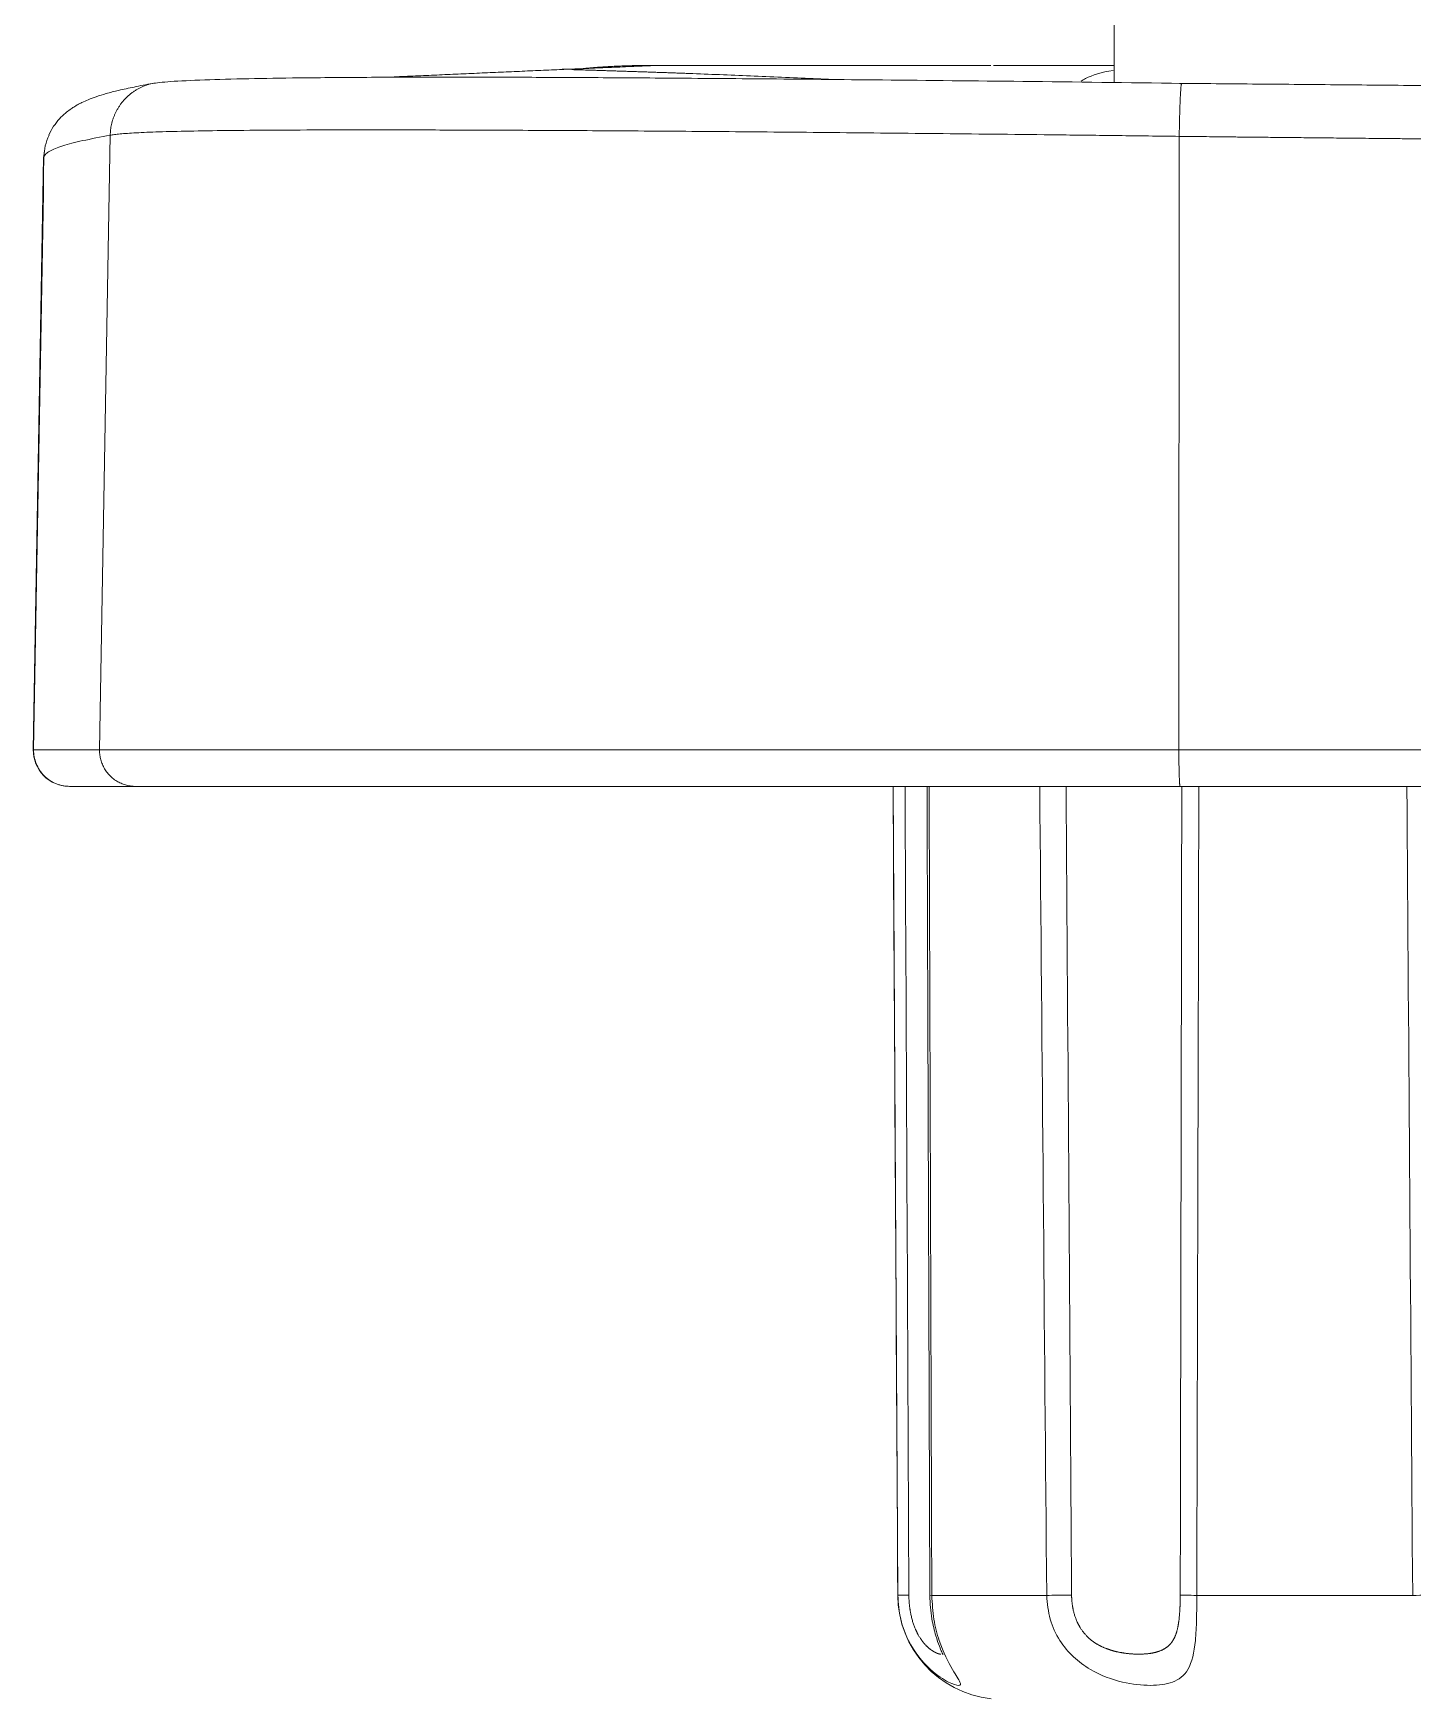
# Model space of a CAD drawing. Extents: x 0 to 1354, y 0 to 992.
# Drawn here: x 326.59 to 364.86, y 301.93 to 348.13 of the extents above; entities that cross this region are included whole.
import ezdxf

# ---------------------------------------------------------------- set-up
doc = ezdxf.new("R2010")
doc.units = 0
doc.header["$LTSCALE"] = 10
doc.header["$MEASUREMENT"] = 0
doc.layers.add('1', color=7, linetype='CONTINUOUS')

msp = doc.modelspace()

# ---------------------------------------------------------------- linework, layer by layer
at = {"layer": '1', "color": 7, "linetype": 'Continuous', "lineweight": 18}
for p, q in [((356.5736356555203, 346.7649662215274), (356.5736356555203, 632.7592192215277)), ((356.5736806555205, 347.2372822215273), (355.1385996555205, 347.2372822215273)), ((358.36989865552, 328.2547342215273), (358.3796216555202, 345.2685452215276)), ((326.5903166555204, 328.2547342215273), (326.8771376555205, 344.6867102215272)), ((350.5705906555204, 304.7961312215273), (350.4400316555202, 327.2372252215275))]:
    msp.add_line(p, q, dxfattribs=at)
at = {"layer": '1', "color": 7, "linetype": 'Continuous', "lineweight": 13}
for p, q in [((328.4284726555202, 328.2547342215273), (328.7247916555202, 345.2990352215272)), ((326.8771386555204, 344.6867102215272), (326.8784116555203, 344.6898862215273)), ((326.5903166555204, 328.2547342215273), (326.5983536555204, 328.2547342215273)), ((350.5722576555204, 304.7961312215273), (350.5705906555204, 304.7961312215273)), ((351.5161366555203, 304.7961312215273), (354.7028606555205, 304.7961312215273)), ((358.8667616555203, 304.7961312215273), (364.8558416555202, 304.7961312215273))]:
    msp.add_line(p, q, dxfattribs=at)
at = {"layer": '1', "color": 7, "linetype": 'Continuous', "lineweight": 18}
for centre, radius, start, end in [((327.5901646555203, 328.2372822215273), 0.999999999374942, 178.9999999999966, 270), ((353.4705416555203, 304.8130032215274), 2.9, 180.3333329999999, 263.8251270000325)]:
    msp.add_arc(centre, radius, start, end, dxfattribs=at)
at = {"layer": '1', "color": 7, "linetype": 'Continuous', "lineweight": 13, "extrusion": (0, 0, -1)}
for centre, major_axis, ratio, start_param, end_param in [((351.5721426555201, 304.8019492215278), (0.9999825734797563, 0.005903620628698195), 0.006092999999909688, 3.155595436875521, 3.94787863858425), ((352.4605106555205, 304.8019492215278), (0.9999940016464302, 0.00346362103468342), 0.007744999999808681, 2.806525013222688, 3.171205654608184), ((355.4598166555202, 304.8019492215278), (0.9999643917902684, 0.008438934879487634), 0.000872999999809129, 3.853712835125909, 4.645996036563077), ((359.3788306555202, 304.8019492215278), (-0.9999972969130165, 0.002325115614621817), 0.008158999999984835, -1.033222239541564, -0.2409390382052503), ((365.0156806555206, 304.8019492215278), (0.9999753190903912, 0.007025761826150291), 0.004755999999719439, 0.9390779598303154, 1.731361161467096)]:
    msp.add_ellipse(centre, major_axis=major_axis, ratio=ratio, start_param=start_param, end_param=end_param, dxfattribs=at)
at = {"layer": '1', "color": 7, "linetype": 'Continuous', "lineweight": 18}
for points, degree in [([(336.5262206613138, 346.9142622753859), (341.2588592422826, 347.1245978926806)], 1), ([(341.2267705768331, 347.1211569829377), (343.7137648066218, 347.2291811879829)], 1), ([(358.3889460243236, 346.7389076689349), (367.6281107459836, 346.6551641526473)], 1), ([(326.8856116238449, 344.7120354707679), (326.8827871835301, 344.7035937863582), (326.8799627432154, 344.6951521019489), (326.8771383029011, 344.6867104175396)], 3), ([(326.878329684057, 344.6730552536917), (326.8955716300729, 344.8308917691827)], 1), ([(358.4026345147108, 327.2372820447383), (362.9775881502792, 327.2372820447383), (367.573635579749, 327.2372820447383)], 2)]:
    msp.add_open_spline(points, degree=degree, dxfattribs=at)
msp.add_rational_spline([(341.2310217764416, 347.1218933328507), (341.3521478407006, 347.1427490451117), (341.4730350988066, 347.1405704184051), (341.5908696522965, 347.1177761444544)], [1.080650232705656, 1.112488926809974, 1.153754460815366, 1.204446834721831], degree=3, dxfattribs=at)
at = {"layer": '1', "color": 7, "linetype": 'Continuous', "lineweight": 13}
for points, knots in [([(341.5908735374587, 347.1177811507853), (341.6140356633723, 347.1171016274095), (341.6603553710474, 347.1157427139726), (341.7299652725014, 347.1136873429502), (341.7996615935995, 347.1116196600949), (341.8694542040657, 347.1095383338313), (341.9393404537454, 347.1074435878234), (342.0093210472819, 347.1053352268398), (342.079395791699, 347.1032131655031), (342.1495647355209, 347.1010772863608), (342.2198278638184, 347.0989274784695), (342.2901851791626, 347.0967636245248), (342.3606366824724, 347.0945856140049), (342.4311823822545, 347.0923933597885), (342.5018222854833, 347.0901867713844), (342.5725563994088, 347.0879657592402), (342.6433847310682, 347.085730233546), (342.7143072873605, 347.0834801045119), (342.7853240749687, 347.0812152822507), (342.8564351003292, 347.0789356767716), (342.9276403695922, 347.0766411979432), (342.9989398885878, 347.074331755465), (343.0703336627962, 347.0720072588394), (343.1418216973216, 347.0696676173454), (343.2134039968664, 347.067312740013), (343.2850805657113, 347.0649425355939), (343.356851407696, 347.0625569125475), (343.4287165262049, 347.0601557789985), (343.5006759241483, 347.0577390427682), (343.5727296039731, 347.0553066111695), (343.6448775675531, 347.0528583916746), (343.7171198161504, 347.0503942893431), (343.7894563485934, 347.0479142190541), (343.8618871621247, 347.04541810455), (343.9344122539501, 347.0429058691018), (344.0070316212323, 347.0403774376525), (344.0797452611946, 347.0378327362171), (344.1525531711159, 347.0352716920177), (344.2254553483594, 347.0326942334193), (344.2984517903715, 347.0301002899143), (344.3715424947595, 347.027489792092), (344.4447274590748, 347.0248626716245), (344.518006681702, 347.0222188611758), (344.5913801586103, 347.0195582946074), (344.6648478955499, 347.0168809060567), (344.7384098625944, 347.0141866332331), (344.8120661639105, 347.0114754049548), (345.142078840242, 346.9992673587637), (345.7324441337578, 346.9767550158028), (346.5904013513277, 346.9421647781653), (347.4580005513044, 346.9052550571498), (348.1791413597439, 346.8729499261178), (348.610956162142, 346.8529118913418), (348.749364172143, 346.8464164501286)], [0, 0, 0, 0, 0.0102823374449711, 0.0205626576098219, 0.0308410634918132, 0.0411176581245032, 0.0513925445779093, 0.0616658259589528, 0.071937605412138, 0.0822079861204188, 0.09247707130621198, 0.1027449642321274, 0.113011768167799, 0.123277586375838, 0.1335425221788925, 0.143806678964397, 0.1540701601816038, 0.1643330693382666, 0.1745955099970052, 0.184857585771368, 0.1951194003216273, 0.2053810573503413, 0.2156426605977005, 0.2259043138366706, 0.2361661208679961, 0.246428185515032, 0.2566906116184718, 0.2669535030309665, 0.2772169636116627, 0.2874810972206785, 0.2977460077135307, 0.3080117989274796, 0.3182785745383334, 0.3285464380596687, 0.3388154929501401, 0.3490858426146503, 0.3593575904019085, 0.3696308396021312, 0.3799056934448719, 0.3901822550969795, 0.4004606276606807, 0.4107409141717807, 0.4210232175979682, 0.4313076408372313, 0.4415942867163735, 0.4518832579896164, 0.4621746573372955, 0.472468587364635, 0.5900715000543505, 0.707798871455528, 0.8258034336032817, 0.9442367708276134, 1, 1, 1, 1]), ([(356.5426751167602, 347.0993038095023), (356.2240989952202, 347.0456205143735), (355.9133576648564, 346.9534356771462), (355.696671076239, 346.8211637283955), (355.6599484913713, 346.7948057982319)], [0, 0, 0, 0, 0.8133445013300009, 1, 1, 1, 1]), ([(326.8863856268731, 344.7120219595897), (326.901010280541, 344.7371251893853), (326.9302593682014, 344.7873312719037), (327.0748832742061, 344.8859238573889), (327.3739475398406, 345.0070418083485), (327.9233022474859, 345.1467064877272), (328.4576256344253, 345.248258431953), (328.7247913553342, 345.2990351695087)], [0, 0, 0, 0, 0.1250126818213413, 0.25002348584003, 0.5000327950631606, 0.7500126290505866, 1, 1, 1, 1]), ([(358.3796190900944, 345.2685453777301), (358.4493708735035, 345.2676969678612), (358.6027743596005, 345.265831079633), (358.8537401205185, 345.2629406953345), (359.1464168499433, 345.2596486249111), (359.4808091444993, 345.2559754783513), (359.8569205706058, 345.2519150515507), (360.2747552641272, 345.2474697475193), (360.7343172566452, 345.2426390568542), (361.2356105257081, 345.2374233248354), (361.7786387947399, 345.2318225049164), (362.3634054038857, 345.225836952716), (363.0213549018767, 345.2191458149348), (363.6968278428817, 345.2123235538008), (364.3341537832594, 345.2059625409627), (364.846210272347, 345.200945506818), (365.2782271277715, 345.1968203872755), (365.6643187382833, 345.193404277238), (366.0386009865019, 345.1904404647528), (366.3899493830295, 345.1880185731759), (366.7183630285085, 345.1861350727565), (367.0238412783565, 345.1848081298774), (367.3063837334712, 345.1839733742897), (367.4871002306354, 345.1838813753836), (367.573635579749, 345.1838373220869)], [0, 0, 0, 0, 0.0227686967991335, 0.0500746689496423, 0.0819179016577089, 0.1182983822500425, 0.1592161033510993, 0.2046710655178361, 0.2546632793234813, 0.3091927667475199, 0.3682595616667566, 0.4318637092071976, 0.5000052636937281, 0.5829435059586332, 0.6522566422170869, 0.7079445146249075, 0.7500071112787284, 0.7932039721785632, 0.8339062090158007, 0.8721138615924549, 0.9078269856630504, 0.9410456532503358, 0.9717699542775348, 1, 1, 1, 1]), ([(327.598443074412, 327.2372821775959), (327.5397398618411, 327.237312438411), (327.4788270785284, 327.2425422496542), (327.3553944743398, 327.2653695386086), (327.2928867644509, 327.2829871181327), (327.1700442565188, 327.3315291243696), (327.1097339992225, 327.3624654375596), (326.9954786025037, 327.4369991762017), (326.9415631066568, 327.4805921126842), (326.8438530795679, 327.5780706365792), (326.8000809402224, 327.6319347454471), (326.7251476332681, 327.7462614702788), (326.6939922012552, 327.8066944750715), (326.6450655015633, 327.9299469823097), (326.6272831937194, 327.9927412042437), (326.6042478144227, 328.1168566092372), (326.5989747699191, 328.1781647390383), (326.5989747762924, 328.237282044123)], [0, 0, 0, 0, 0.1249999999999999, 0.1249999999999999, 0.2499999999999998, 0.2499999999999998, 0.3749999999999998, 0.3749999999999998, 0.4999999999999999, 0.4999999999999999, 0.6249999999999999, 0.6249999999999999, 0.7499999999999999, 0.7499999999999999, 0.875, 0.875, 1, 1, 1, 1]), ([(326.5991269628876, 328.2547277068454), (326.6057035819908, 328.2547277068454), (326.6264926514377, 328.2547277068454), (326.6816054808241, 328.2547277068454), (326.7541117181736, 328.2547277068454), (326.8393065785958, 328.2547277068454), (326.9341634929428, 328.2547277068454), (327.0356582552195, 328.2547277068454), (327.1413508495807, 328.2547277068454), (327.2491055542641, 328.2547277068454), (327.3572331513542, 328.2547277068454), (327.4644101882704, 328.2547277068454), (327.569656738056, 328.2547277068454), (327.6723062776036, 328.2547277068454), (327.7719600363871, 328.2547277068454), (327.868434251759, 328.2547277068454), (327.9617244364808, 328.2547277068454), (328.0517017676707, 328.2547277068454), (328.1379911481754, 328.2547277068454), (328.2204309279427, 328.2547277068454), (328.2979815979656, 328.2547277068454), (328.3659471349338, 328.2547277068454), (328.4096119839851, 328.2547277068454), (328.4284741538286, 328.2547277068454)], [0, 0, 0, 0, 0.0876166772140594, 0.1728465927442935, 0.2522375943565046, 0.326077327538686, 0.3946550416649183, 0.4582602504936445, 0.5171794383610411, 0.5717032295622875, 0.6221221980973435, 0.668726592826134, 0.7118094742808673, 0.7516754090065075, 0.7886312784219591, 0.8229827816859625, 0.8550277723891219, 0.8849264177884396, 0.9127327210466885, 0.9384979152545824, 0.9622730722249176, 0.9841090268392458, 1, 1, 1, 1]), ([(328.4284724265763, 328.2547344523462), (328.4457446865599, 328.2547343319991), (328.4911731233915, 328.2547339996079), (328.5825638213432, 328.2547351465198), (328.7137656197892, 328.2547344241536), (328.8878874357533, 328.2547372882407), (329.1150081168089, 328.2547394056526), (329.4013970248625, 328.2547199748522), (329.7457855899465, 328.254704710261), (330.1395201186679, 328.2547003507968), (330.5772387394804, 328.254709376695), (331.0682752216544, 328.254727095655), (331.638775799664, 328.2547388146234), (332.3311654429408, 328.2547289740726), (333.1878145977271, 328.2547156377721), (334.239763611437, 328.2547129767215), (335.4889243029552, 328.2547314419423), (336.8926780634301, 328.2547360243414), (338.3678797484376, 328.2547245678932), (339.8268047872134, 328.2547299825535), (341.2139091155268, 328.2547413269342), (342.5084839248061, 328.2547435328199), (343.7019624462096, 328.2547153910052), (344.7943280890154, 328.2546817080554), (345.7915313011044, 328.2546597585831), (346.7045573116202, 328.2546518384586), (347.5486967691986, 328.2546563153348), (348.3423933163981, 328.2546700280734), (349.1056657907056, 328.254690158569), (349.8575615153723, 328.2547131443423), (350.6112352506752, 328.2547382137247), (351.3708983881434, 328.2547509885778), (352.1324779819661, 328.2547548986097), (352.8897762415891, 328.2547562175248), (353.6410371985612, 328.2547540895423), (354.3841025263482, 328.2547458816396), (355.1042891899706, 328.2547188228034), (355.7759619159115, 328.2547023011064), (356.3792692050865, 328.2547073144876), (356.9125750355797, 328.2547469586414), (357.3806048245933, 328.254752847284), (357.7979921836904, 328.2547437078331), (358.1219837774242, 328.2547360253291), (358.3082008372271, 328.2547344889051), (358.3698981727657, 328.254734487519)], [0, 0, 0, 0, 0.0130249107713556, 0.030950508222188, 0.0506486178709968, 0.07236178009585699, 0.0963434141062511, 0.1225806284891844, 0.1498923367659395, 0.177103939384339, 0.2039813276315443, 0.2309922056037706, 0.2596809761380576, 0.2917068144400943, 0.3285341802860745, 0.3701228532884479, 0.4157328461127719, 0.463518810091397, 0.5099753892128094, 0.5526006590950351, 0.5911728984753288, 0.625779758499381, 0.6567006324765596, 0.6843086360918144, 0.7089956545125367, 0.731200212610066, 0.7514424220533551, 0.7702519379630752, 0.788159566508205, 0.8056954818744884, 0.8232458312736157, 0.8408708549174168, 0.8584767296762704, 0.8758128618217706, 0.8928557050148161, 0.9098082052659264, 0.926397155124234, 0.9417325393594576, 0.955262886336892, 0.9671655603303486, 0.9777013757950912, 0.9871347664919891, 0.9957319801571608, 1, 1, 1, 1]), ([(358.3698981449706, 328.2547344698853), (359.1366955199105, 328.2546677970124), (359.9035668524261, 328.2546011212269), (361.4373556315213, 328.2544677638323), (362.204256797937, 328.2544010822241), (363.7381346429165, 328.2542677131876), (364.5051253545275, 328.25420102576), (366.0392873387882, 328.2540676450888), (366.8064440100943, 328.254000951845), (367.5736355797585, 328.2539342556945)], [0, 0, 0, 0, 0.25, 0.25, 0.5, 0.5, 0.75, 0.75, 1, 1, 1, 1]), ([(350.5722573545308, 304.7961313381973), (350.5889559687762, 304.5724254460108), (350.6218668941519, 304.131528505957), (350.9129048208006, 303.3680895594805), (351.4499545596873, 302.7017789237532), (352.006233653467, 302.3592894697842), (352.3027138505963, 302.2712253522129), (352.3283580866946, 302.343574515259), (352.227903351808, 302.5151061154172), (352.0370852874521, 302.8144448178571), (351.7548574715593, 303.3672283586636), (351.5517749974533, 304.1299351854016), (351.5281518846405, 304.5715339018104), (351.5161371518525, 304.7961313381977)], [0, 0, 0, 0, 0.0760230122205837, 0.1498320546411612, 0.2821851316803073, 0.3956759782874176, 0.4998610236698708, 0.6035527724439226, 0.6588831169557742, 0.7178727397921081, 0.8499418179900603, 0.9236802967579496, 1, 1, 1, 1]), ([(354.7028602868972, 304.7961313381973), (354.7227179837864, 304.5724254459881), (354.7618550744965, 304.131528505897), (355.1179441360869, 303.3680895594196), (355.8358869994622, 302.7017789237291), (356.7944501185257, 302.3592894697811), (357.6058972658948, 302.2712253522111), (358.1299044247339, 302.3435745152681), (358.446034411435, 302.5151061154481), (358.7081807748273, 302.814444817903), (358.8294811604155, 303.3672283586773), (358.8632272646701, 304.1299351853957), (358.8655700501185, 304.5715339018027), (358.8667615925442, 304.7961313381977)], [0, 0, 0, 0, 0.0760230122281818, 0.1498320546536786, 0.2821851316849379, 0.3956759782900786, 0.4998610236706794, 0.6035527724526777, 0.6588831169721246, 0.7178727397984472, 0.8499418179907509, 0.9236802967554316, 1, 1, 1, 1])]:
    msp.add_open_spline(points, degree=3, knots=knots, dxfattribs=at)
at = {"layer": '1', "color": 7, "linetype": 'Continuous', "lineweight": 18}
for points, degree, knots in [([(341.590873581471, 347.1177816029356), (341.6056828156179, 347.1197119865408), (341.6355890118439, 347.1236102590858), (341.6810094736384, 347.1292278217049), (341.7273798059668, 347.1347488878084), (341.7747076559858, 347.1401503852187), (341.8229879670944, 347.1454366608648), (341.8722199601107, 347.1506042589278), (341.9224024798887, 347.1556516435564), (341.9735353024435, 347.1605765359961), (342.0256188011099, 347.1653766633624), (342.0786540562353, 347.1700495688453), (342.1326428907323, 347.1745926782557), (342.1875878458204, 347.1790033124296), (342.2434918470053, 347.1832787400042), (342.3003585957822, 347.1874161321264), (342.3581924913842, 347.1914125761693), (342.4169985978187, 347.1952650839046), (342.4767828324534, 347.1989706006459), (342.5540151564101, 347.203489285075), (342.6498660007769, 347.2086370976274), (342.7654466793647, 347.2141639539716), (342.8853578481176, 347.2192092734256), (343.0095849974068, 347.2237348200085), (343.1381209858473, 347.2276994584965), (343.2709668667185, 347.231057276734), (343.408134540176, 347.2337650638226), (343.5496371687641, 347.2357532525359), (343.6955288243394, 347.2370400976595), (343.7940962497778, 347.2372005321965), (343.8441632838289, 347.2372820244489)], 3, [0, 0, 0, 0, 0.0199743765112074, 0.0403368342682032, 0.061089653415855, 0.0822350456366478, 0.1037751606105291, 0.1257120920317306, 0.1480478832228492, 0.1707845323830726, 0.1939239975043161, 0.2174682009860613, 0.241419034079947, 0.2657783878739499, 0.2905481937339452, 0.3157303733454611, 0.3413268325346082, 0.3673394637346941, 0.3937701482477641, 0.4206207583145269, 0.469717441919786, 0.5207172629659237, 0.5736423144720191, 0.6285150306773024, 0.6853585132941556, 0.7441965590628546, 0.8050537463283691, 0.8679555409231361, 0.9329284051050136, 1, 1, 1, 1]), ([(343.8441632838289, 347.2372820244489), (343.8712624680547, 347.2372820230155), (343.9252255549141, 347.237282020161), (344.0060147026561, 347.2372820180824), (344.0862366276547, 347.2372820182388), (344.1659001577682, 347.2372820206263), (344.24499628178, 347.2372820247062), (344.3235208015358, 347.237282029587), (344.401468341141, 347.2372820340413), (344.4788339304828, 347.2372820364769), (344.5556125823268, 347.2372820352473), (344.6317994174619, 347.2372820276585), (344.7073895743024, 347.2372820148305), (344.7823782324958, 347.2372820002845), (344.8567606553643, 347.2372819862028), (344.930532176284, 347.2372819743548), (345.0036882005097, 347.237281965912), (345.0762242035598, 347.2372819615655), (345.1481357305411, 347.2372819615482), (345.219418395252, 347.2372819656891), (345.2900678793603, 347.2372819734499), (345.3600799315855, 347.2372819839682), (345.4294503668843, 347.2372819960954), (345.4981750657098, 347.2372820084281), (345.5662499730747, 347.2372820193584), (345.6336710983869, 347.2372820270446), (345.7004345131068, 347.2372820296748), (345.7665363629462, 347.2372820246335), (345.8319728213514, 347.2372820137732), (345.8967401182954, 347.2372819999921), (345.9608345517199, 347.2372819853078), (346.0242524794971, 347.2372819713926), (346.0869903199196, 347.2372819594864), (346.1490445507466, 347.2372819504674), (346.2104117086501, 347.2372819448826), (346.2710883885702, 347.2372819429827), (346.3310712431071, 347.2372819447576), (346.3903569819158, 347.2372819499662), (346.4489423711157, 347.2372819581658), (346.5068242327079, 347.2372819687396), (346.5639994440053, 347.2372819809259), (346.6204649370675, 347.2372819938371), (346.6762176981533, 347.2372820064886), (346.7312547671763, 347.237282017815), (346.7855732371754, 347.2372820266944), (346.8391702537851, 347.2372820319604), (346.8920430161306, 347.237282032437), (346.9441887818775, 347.237282026889), (346.9956048729246, 347.2372820168914), (347.0462886672194, 347.2372820038524), (347.096237591813, 347.2372819889549), (347.1454491208742, 347.2372819732007), (347.1939207752753, 347.2372819574164), (347.2416501224006, 347.2372819422783), (347.2886347752001, 347.2372819283244), (347.3348723940376, 347.2372819159698), (347.3803606783954, 347.2372819055233), (347.4250973955204, 347.2372818971824), (347.4690802747873, 347.2372818911165), (347.6409365126051, 347.2372818755955), (347.9542716324104, 347.2372819557838), (348.4242946317863, 347.2372821722699), (348.9351105957703, 347.2372819765112), (349.4449400768608, 347.237281999194), (349.923362702245, 347.2372825880545), (350.3390609742282, 347.2372821320889), (350.7041124238449, 347.237281963234), (351.01745694888, 347.2372824440502), (351.2782085637045, 347.2372824366419), (351.7788543530501, 347.2372818833671), (352.3973828279909, 347.2372810042345), (352.9515204176801, 347.2372839747634), (353.1563342837489, 347.2372851254411)], 3, [0, 0, 0, 0, 0.0094901648074567, 0.0188979337365246, 0.028223243010718, 0.0374660283507991, 0.0466262250241292, 0.0557037678922663, 0.0646985914568599, 0.0736106299039302, 0.0824398171465652, 0.09118608691444301, 0.0998493735344567, 0.1084296117070481, 0.1169267358389144, 0.1253406800709521, 0.1336713783263844, 0.141918764357075, 0.1500827717880894, 0.1581633341605907, 0.1661603849731106, 0.1740738577212644, 0.1819036859359701, 0.1896498032202313, 0.1973121432845275, 0.2048906399808802, 0.2123852273356323, 0.2197958397704373, 0.2271224136239944, 0.2343648862207528, 0.2415231949427298, 0.2485972772593611, 0.255587070765154, 0.2624925132160206, 0.2693135425643239, 0.276050096992682, 0.2827021149465694, 0.2892695351657591, 0.2957522967146379, 0.3021503390114396, 0.308463601856428, 0.3146920254590646, 0.3208355504642018, 0.3268941179773239, 0.3328676695888825, 0.3387561473977456, 0.3445594940337988, 0.3502776531323918, 0.3559105707664465, 0.3614581938984271, 0.3669204698627718, 0.3722973463930605, 0.3775887716484566, 0.3827946942394365, 0.38791506325283, 0.3929498282761891, 0.3978989394215144, 0.4027623473483563, 0.4075400032863057, 0.4122318590569112, 0.4587218036549441, 0.5091431312183481, 0.5635212278366234, 0.6218836756238044, 0.6706715544325549, 0.7140065774114894, 0.7518581500172381, 0.7842001288825944, 0.8110103825352171, 0.8322731133814949, 0.938172417273131, 1, 1, 1, 1]), ([(353.2235931257637, 347.2364158297758), (353.8544236730368, 347.2364148455661), (354.9571156180928, 347.2355686419303), (356.0919706725226, 347.2314698431662), (356.5731038701924, 347.2296935010606)], 3, [0, 0, 0, 0, 0.575634718562797, 1, 1, 1, 1]), ([(327.02173057239, 345.3039347674364), (327.0581654182301, 345.3884891659279), (327.142951530569, 345.5445711257423), (327.3038773797907, 345.7476224582604), (327.4649663378823, 345.9020022143493), (327.6024035689143, 346.0090923394052), (327.723039065082, 346.0898166438235), (327.8267654837578, 346.1504083649713), (327.9580473578349, 346.2183514009964), (328.126129962, 346.292322851046), (328.3451075733933, 346.3735712505697), (328.620747651597, 346.4586858760565), (328.9667127626913, 346.5484067823184), (329.3895662092136, 346.6379863175937), (329.7187858957386, 346.7042187974778), (329.8974740494323, 346.7383918084909)], 3, [0, 0, 0, 0, 0.0683229010605596, 0.1315089509017599, 0.1835116949796564, 0.224334404009367, 0.2551648282067638, 0.2923379637247849, 0.341080710048787, 0.4125707921465332, 0.4998028482330295, 0.6027818258150706, 0.721490779662364, 0.8559350647765362, 1, 1, 1, 1]), ([(329.8885423836018, 346.7314738454913), (329.9900777409016, 346.7528387246518), (330.3333442206776, 346.7914756041016), (331.2603821006205, 346.8344407945785), (332.4830705431809, 346.8676102633224), (334.0190372646352, 346.8923350729226), (335.8310694782026, 346.9072216075172), (337.8434890970284, 346.9118952452147), (339.7820937810811, 346.9089336945988), (341.7850444223363, 346.8998276013983), (344.0862750766564, 346.8852404721363), (346.896155084929, 346.8631958072212), (350.253212685519, 346.831201595093), (354.169019759624, 346.7921379265156), (356.9586092199684, 346.7577315181904), (358.4436224806127, 346.7381109417604)], 3, [0, 0, 0, 0, 0.08163649950483298, 0.1630231196013305, 0.2382125977039309, 0.3072302270906008, 0.3896607265026905, 0.461198507273349, 0.5218756180386882, 0.5772532283701822, 0.6418447214635412, 0.71639985091851, 0.800903259916443, 0.8953489907894391, 1, 1, 1, 1]), ([(328.7247913555061, 345.2990351695069), (328.7567420404944, 345.3055215203815), (328.7953425444939, 345.3117952477285), (328.8862899040664, 345.3239174553689), (328.9386296203847, 345.329765935662), (329.1173294165446, 345.3466735059594), (329.2653626243023, 345.3570947253818), (329.6251818282826, 345.376236176008), (329.8369835588446, 345.3849564072123), (330.3284730601313, 345.4006958814032), (330.6081618253588, 345.4077151243894), (331.239356837038, 345.4200526221437), (331.5908815336261, 345.4253708769118), (332.3693992081912, 345.4343063982303), (332.7963294370002, 345.4379236647803), (333.7277409077201, 345.4434572096623), (334.2322238075021, 345.4453734879942), (335.3204555973753, 345.4475050564404), (335.9042063693837, 345.4477203465542), (337.1521412208235, 345.4464499385638), (337.8163267387563, 345.4449642404595), (339.2240755556631, 345.4402918560334), (339.9676412687368, 345.4371051697115), (341.5321741564549, 345.4290308088487), (342.3531564114078, 345.4241431343087), (344.0694969072829, 345.4126667970102), (344.9647605822738, 345.4060781342516), (346.822235878913, 345.3911998205169), (347.7844511655144, 345.3829101695408), (349.2713324218021, 345.3691999519122), (349.7742060841142, 345.3644172558422), (350.7931744005891, 345.354426616648), (351.3092206135098, 345.3492186735236), (352.3536709525847, 345.3383775402197), (352.882088663594, 345.3327443500409), (353.9505685545646, 345.3210527226281), (354.4906065466616, 345.314994285395), (355.5816299940552, 345.3024521638733), (356.1327121887739, 345.2959684795849), (356.9682751321257, 345.285924017862), (357.2482792028436, 345.2825227080727), (357.8114866001861, 345.2756137767299), (358.0946909807608, 345.2721061551772), (358.3796190899966, 345.2685453777419)], 3, [0, 0, 0, 0, 0.0312499999999994, 0.0312499999999994, 0.0624999999999988, 0.0624999999999988, 0.1249999999999988, 0.1249999999999988, 0.1874999999999986, 0.1874999999999986, 0.2499999999999986, 0.2499999999999986, 0.3124999999999984, 0.3124999999999984, 0.3749999999999983, 0.3749999999999983, 0.4374999999999983, 0.4374999999999983, 0.4999999999999982, 0.4999999999999982, 0.5624999999999982, 0.5624999999999982, 0.6249999999999981, 0.6249999999999981, 0.6874999999999981, 0.6874999999999981, 0.7499999999999979, 0.7499999999999979, 0.8124999999999979, 0.8124999999999979, 0.8437499999999983, 0.8437499999999983, 0.8749999999999987, 0.8749999999999987, 0.906249999999999, 0.906249999999999, 0.9374999999999992, 0.9374999999999992, 0.9687499999999996, 0.9687499999999996, 0.9843749999999998, 0.9843749999999998, 1, 1, 1, 1]), ([(327.5984430743624, 327.2372820447383), (327.6549924530987, 327.2372820447383), (328.3402839717628, 327.2372820447383), (328.8340832935987, 327.2372820447383), (329.113713100292, 327.2372820447383), (329.2161350940014, 327.2372820447383), (329.34793147441, 327.2372820447383), (329.4243193854113, 327.2372820447383)], 2, [0, 0, 0, 0.5, 0.75, 0.875, 0.9375, 0.9375, 1, 1, 1]), ([(329.4243193854113, 327.2372820447383), (329.665822750766, 327.2372820447383), (331.1272776403544, 327.2372820447383), (333.5251264901071, 327.2372820447383), (336.7735899179643, 327.2372820447383), (340.761807752654, 327.2372820447383), (345.3516803369962, 327.2372820447383), (350.3889606595576, 327.2372820447383), (353.0400086793079, 327.2372820447383), (354.3599256115544, 327.2372820447383), (355.7044652024783, 327.2372820447383), (356.3501870951845, 327.2372820447383), (357.0470017008652, 327.2372820447383), (357.3602494238548, 327.2372820447383), (358.4026345147108, 327.2372820447383)], 2, [0, 0, 0, 0.125, 0.25, 0.375, 0.5, 0.625, 0.75, 0.875, 0.875, 0.9375, 0.9375, 0.96875, 0.96875, 1, 1, 1]), ([(351.4609460863153, 304.7987140656026), (351.4572002158911, 305.8829311193842), (351.4502752525659, 307.8853607925887), (351.440731524679, 310.6399989730414), (351.4329018800481, 312.8966236754175), (351.4266488115263, 314.6968218584504), (351.4203647554041, 316.5044698941226), (351.412565018933, 318.746026778216), (351.4019012637632, 321.8063647101942), (351.3917185921146, 324.7235014583982), (351.3850874182008, 326.6205256762557), (351.3829315622024, 327.2369824417372)], 3, [0, 0, 0, 0, 0.1449601048945777, 0.2677253440764311, 0.3682957342745165, 0.4466712755399981, 0.5084121646462736, 0.6099785655136963, 0.7463677379921483, 0.9175796943393746, 1, 1, 1, 1]), ([(351.8298838182445, 303.1525417602909), (351.8279412869679, 303.1525209296176), (351.8196887755826, 303.1627447556291), (351.7895802710195, 303.2269840416659), (351.7223725240797, 303.3876873704237), (351.6167451754827, 303.690971346952), (351.4980138245601, 304.1770012114937), (351.4658550130362, 304.567688691837), (351.4609460858314, 304.798714065473)], 3, [0, 0, 0, 0, 0.0667775567898274, 0.179064158984954, 0.3190441673980096, 0.4969001784610659, 0.7228672456539679, 1, 1, 1, 1])]:
    msp.add_open_spline(points, degree=degree, knots=knots, dxfattribs=at)
at = {"layer": '1', "color": 7, "linetype": 'Continuous', "lineweight": 13}
for points, weights in [([(329.8876298261921, 346.7358985485641), (329.1770441731351, 346.5750974136524), (328.7358852735028, 346.0076733604117), (328.724780278756, 345.2990352063468)], [1.079137311608469, 0.9489319315030846, 0.9793976747638125, 1.170534541390653]), ([(358.4437086010767, 346.7382980612472), (358.4154351093302, 346.6775605181936), (358.3899712742364, 346.0652574865901), (358.3796250269575, 345.2685453583811)], [1.090136020292677, 0.9336827818817643, 0.9809018577948759, 1.231793248032012]), ([(329.4243195163126, 327.2372819003893), (328.8327695086673, 327.2372817681432), (328.4181483551279, 327.6609004118689), (328.428472290811, 328.2547344523466)], [1.175836803223017, 0.9413844472997877, 0.9413877323049544, 1.175846658238518]), ([(358.4026345147108, 327.2372820447397), (358.3831882599202, 327.2372813941918), (358.3695581901684, 327.6608990230731), (358.3698975745306, 328.2547344698849)], [1.175842132647387, 0.941386077033704, 0.9413859557844008, 1.175841768899477]), ([(358.4077140214058, 304.802260129705), (358.4221881637886, 312.2726801855158), (358.4361476246609, 319.7431073017835), (358.4496928665944, 327.2135397997424)], [1.00000000007228, 1.000000000074982, 1.000000000077645, 1.000000000080261])]:
    msp.add_rational_spline(points, weights, degree=3, dxfattribs=at)
for points in [[(327.0275026200597, 345.3017044411442), (326.9362790229375, 345.1029241301328), (326.8887849143639, 344.8959024189223), (326.8856116238449, 344.7120354707679)], [(326.5991273084055, 328.25473107619), (326.6948800812202, 333.740494703992), (326.7906328540394, 339.2262583317895), (326.8863856268731, 344.7120219595897)], [(326.5989747762924, 328.237282044123), (326.5989747769218, 328.2431185373018), (326.5990258755651, 328.2489341216003), (326.5991269628876, 328.254727706845)], [(350.4403731297475, 327.2372258058829), (350.4843345380082, 319.7568609833208), (350.5282959462688, 312.2764961607588), (350.5722573545299, 304.7961313381973)], [(350.8799448120317, 304.8022601297023), (350.8445241775548, 312.280517578901), (350.809103543078, 319.7587750280998), (350.7736829086011, 327.237032477298)], [(351.5161371516101, 304.7961313382023), (351.4909733611453, 312.2764960130896), (351.46580957068, 319.7568606879765), (351.4406457802152, 327.2372253628635)], [(354.5107950821393, 327.2372254449517), (354.5748168170471, 319.7568607426999), (354.6388385519549, 312.2764960404486), (354.7028602868627, 304.7961313381973)], [(355.3934671466636, 304.8022601297023), (355.3428303728952, 312.2805176958188), (355.2921935991267, 319.7587752619363), (355.2415568253582, 327.2370328280529)], [(358.8667615919103, 304.7961313382023), (358.8856650582652, 312.2764961196388), (358.9045685246201, 319.7568609010752), (358.9234719909746, 327.2372256825117)], [(364.6934652753016, 327.2372258921939), (364.7475908573583, 319.7568610408623), (364.8017164394146, 312.2764961895298), (364.8558420214713, 304.7961313381973)]]:
    msp.add_open_spline(points, degree=3, dxfattribs=at)
for points, weights, knots in [([(350.8799448120317, 304.8022601297023), (350.8806491731366, 304.6533912992825), (350.8928969081526, 304.5087694872643), (350.9394030529756, 304.2281679225514), (350.9728118879843, 304.0985205441609), (351.0552035777755, 303.8632047335998), (351.1031856125155, 303.7607885358145), (351.2050134988708, 303.5857057536639), (351.2581323182662, 303.5139597103814), (351.3609052130714, 303.3963789919483), (351.4114932913553, 303.3494821287084), (351.5047241715156, 303.2750676406874), (351.547533457453, 303.2473038587611), (351.6640153752578, 303.183266696861), (351.7256343213039, 303.1654679550982), (351.7665860710754, 303.1655209222361)], [1.000000000006078, 1.000000000006079, 1.00000000000608, 1.000000000006103, 1.000000000006141, 1.000000000006361, 1.000000000006541, 1.00000000000705, 1.000000000007368, 1.000000000008049, 1.000000000008416, 1.000000000009097, 1.000000000009411, 1.000000000010208, 1.000000000010527, 1.000000000010522], [0, 0, 0, 0, 0.125, 0.125, 0.2499999999999991, 0.2499999999999991, 0.3749999999999996, 0.3749999999999996, 0.5000000000000001, 0.5000000000000001, 0.6250000000000007, 0.6250000000000007, 0.749999999999999, 0.749999999999999, 1, 1, 1, 1]), ([(355.3934671466636, 304.8022601297023), (355.3944822043263, 304.6533912992834), (355.4112877872267, 304.5087694872507), (355.4770750443754, 304.2281679224805), (355.524927111655, 304.0985205441373), (355.6488938737721, 303.8632047334993), (355.7236590615016, 303.76078853579), (355.8922846624196, 303.5857057536075), (355.9850342517466, 303.5139597103696), (356.1770142194036, 303.3963789919333), (356.2779952641968, 303.3494821286838), (356.4791495889508, 303.2750676406847), (356.5794810895686, 303.2473038587593), (356.8785555649106, 303.183266696856), (357.0761043655343, 303.1654679550982), (357.4378278015452, 303.1655738893739), (357.6059326620561, 303.1827696636103), (357.9078508676912, 303.2686407103981), (358.0376058281977, 303.3366701090324), (358.1907130091622, 303.5146995733819), (358.2336669151118, 303.5857398117284), (358.3045967387552, 303.7600123574418), (358.3320203950752, 303.8631376718547), (358.3725631065581, 304.096363143213), (358.3861402009102, 304.2284533109703), (358.4033667858957, 304.5051697256683), (358.4074262852873, 304.6537538131049), (358.407714021484, 304.8022601297023)], [1.000000000006034, 1.000000000006035, 1.000000000006026, 1.000000000006059, 1.000000000006096, 1.000000000006315, 1.000000000006495, 1.000000000006992, 1.000000000007309, 1.000000000007989, 1.000000000008354, 1.000000000009026, 1.000000000009339, 1.000000000010133, 1.000000000010443, 1.000000000010442, 1.000000000010134, 1.000000000009076, 1.000000000008327, 1.000000000007307, 1.000000000006992, 1.000000000006497, 1.000000000006312, 1.0000000000061, 1.000000000006065, 1.000000000006031, 1.000000000006033, 1.000000000006034], [0, 0, 0, 0, 0.0625000000000005, 0.0625000000000005, 0.1250000000000007, 0.1250000000000007, 0.1874999999999996, 0.1874999999999996, 0.2499999999999996, 0.2499999999999996, 0.3124999999999997, 0.3124999999999997, 0.3749999999999997, 0.3749999999999997, 0.4999999999999998, 0.4999999999999998, 0.6249999999999987, 0.6249999999999987, 0.7499999999999987, 0.7499999999999987, 0.8124999999999988, 0.8124999999999988, 0.8749999999999976, 0.8749999999999976, 0.9374999999999976, 0.9374999999999976, 1, 1, 1, 1])]:
    msp.add_rational_spline(points, weights, degree=3, knots=knots, dxfattribs=at)

doc.saveas('drawing.dxf')
